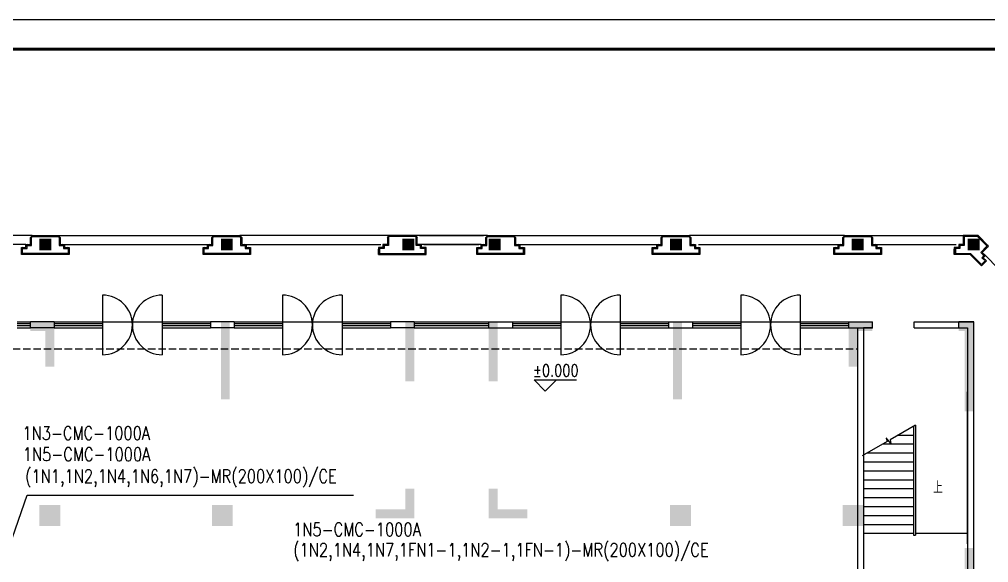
# Model space of a CAD drawing. Extents: x 2942 to 121742, y -69387 to 14613.
# Drawn here: x 61292 to 93868, y -3635 to 14613 of the extents above; entities that cross this region are included whole.
import ezdxf
from ezdxf.enums import TextEntityAlignment as Align

# ---------------------------------------------------------------- set-up
doc = ezdxf.new("R2010")
doc.units = 0
doc.header["$LTSCALE"] = 1000
doc.header["$MEASUREMENT"] = 0
doc.linetypes.add('DASH', pattern=[0.35, 0.25, -0.1])
doc.layers.get('0').update_dxf_attribs({"linetype": 'CONTINUOUS'})
for name, color, linetype in [('1', 4, 'CONTINUOUS'), ('COLUMN', 252, 'CONTINUOUS'), ('DJ', 4, 'CONTINUOUS'), ('FRAME', 7, 'CONTINUOUS'), ('KT', 7, 'CONTINUOUS'), ('STAIR', 7, 'CONTINUOUS'), ('WALL', 7, 'CONTINUOUS'), ('WINDOW', 7, 'CONTINUOUS'), ('文字', 7, 'CONTINUOUS'), ('柱', 252, 'CONTINUOUS')]:
    doc.layers.add(name, color=color, linetype=linetype)
doc.styles.add('HZ', font='SIMPLEX.shx', dxfattribs={"width": 0.75, "bigfont": 'hztxt.shx'})
doc.styles.add('HZTXT', font='txt.shx', dxfattribs={"width": 0.5, "bigfont": 'hztxt.shx'})

# ---------------------------------------------------------------- blocks, each defined once
blk = doc.blocks.new('_FZH')
blk.add_solid([(-0.5, -0.5), (0.5, -0.5), (-0.5, 0.5), (0.5, 0.5)])
blk = doc.blocks.new('M_B0OPK')
for p, q in [((-0.5, 0.5), (0.5, 0.5)), ((0.5, 0.167), (-0.5, 0.167)), ((0.5, -0.167), (-0.5, -0.167)), ((-0.5, -0.5), (0.5, -0.5))]:
    blk.add_line(p, q)

msp = doc.modelspace()

# ---------------------------------------------------------------- hatches: boundary and pattern name
at = {"layer": '柱'}
h = msp.add_hatch(color=252, dxfattribs=at)
h.paths.add_polyline_path([(74263.3, -1150.1), (74563.3, -1150.1), (74563.3, -2150.1), (73263.3, -2150.1), (73263.3, -1850.1), (74263.3, -1850.1)])
h.paths.add_polyline_path([(58763.3, 4449.9), (58263.3, 4449.9), (58263.3, 1449.9), (58563.3, 1449.9), (58563.3, 4149.9), (58763.3, 4149.9)])
h.paths.add_polyline_path([(58263.3, -3150.1), (58563.3, -3150.1), (58563.3, -4650.1), (58763.3, -4650.1), (58763.3, -4950.1), (58263.3, -4950.1)])
h.paths.add_polyline_path([(64863.3, -8150.1), (65363.3, -8150.1), (65363.3, -10140.1), (65063.3, -10140.1), (65063.3, -8450.1), (64863.3, -8450.1)])
h.paths.add_polyline_path([(60863.3, -12850.1), (61163.3, -12850.1), (61163.3, -14550.1), (61513.3, -14550.1), (61513.3, -14850.1), (60863.3, -14850.1)])
h.paths.add_polyline_path([(61363.3, -9350.1), (60863.3, -9350.1), (60863.3, -10950.1), (61163.3, -10950.1), (61163.3, -9650.1), (61363.3, -9650.1)])
h.paths.add_polyline_path([(64063.3, -14550.1), (64063.3, -14850.1), (65463.3, -14850.1), (65463.3, -14550.1), (64863.3, -14550.1), (64863.3, -13850.1), (64563.3, -13850.1), (64563.3, -14550.1)])
h.paths.add_polyline_path([(69963.3, -13750.1), (70263.3, -13750.1), (70263.3, -15350.1), (69963.3, -15350.1)])
h.paths.add_polyline_path([(61963.3, -2400.1), (62663.3, -2400.1), (62663.3, -1700.1), (61963.3, -1700.1)])
h.paths.add_polyline_path([(61963.3, -5200.1), (62663.3, -5200.1), (62663.3, -4500.1), (61963.3, -4500.1)])
h.paths.add_polyline_path([(61663.3, 4449.9), (62463.3, 4449.9), (62463.3, 3149.9), (62463.3, 2949.9), (62163.3, 2949.9), (62163.3, 4149.9), (61663.3, 4149.9)])
h.paths.add_polyline_path([(70263.3, -8150.1), (70263.3, -8450.1), (68263.3, -8450.1), (68263.3, -8150.1)])
h.paths.add_polyline_path([(67763.3, -5200.1), (68463.3, -5200.1), (68463.3, -4500.1), (67763.3, -4500.1)])
h.paths.add_polyline_path([(67763.3, -2400.1), (68463.3, -2400.1), (68463.3, -1700.1), (67763.3, -1700.1)])
h.paths.add_polyline_path([(73363.3, -6550.1), (73363.3, -6250.1), (72563.3, -6250.1), (72563.3, -8850.1), (73463.3, -8850.1), (73463.3, -8550.1), (72863.3, -8550.1), (72863.3, -6550.1)])
h.paths.add_polyline_path([(72863.3, -6550.1), (72863.3, -8550.1)], flags=16)
h.paths.add_polyline_path([(68063.3, 1849.9), (68363.3, 1849.9), (68363.3, 4449.9), (68063.3, 4449.9)])
h.paths.add_polyline_path([(89963.3, 4449.9), (89163.3, 4449.9), (89163.3, 3149.9), (89163.3, 2949.9), (89463.3, 2949.9), (89463.3, 4149.9), (89963.3, 4149.9)])
h.paths.add_polyline_path([(89663.3, -2400.1), (88963.3, -2400.1), (88963.3, -1700.1), (89663.3, -1700.1)])
h.paths.add_polyline_path([(89663.3, -5200.1), (88963.3, -5200.1), (88963.3, -4500.1), (89663.3, -4500.1)])
h.paths.add_polyline_path([(86763.3, -8150.1), (86263.3, -8150.1), (86263.3, -10140.1), (86563.3, -10140.1), (86563.3, -8450.1), (86763.3, -8450.1)])
h.paths.add_polyline_path([(81663.3, -13750.1), (81363.3, -13750.1), (81363.3, -15350.1), (81663.3, -15350.1)])
h.paths.add_polyline_path([(77363.3, -13350.1), (77063.3, -13350.1), (77063.3, -15350.1), (77363.3, -15350.1)])
h.paths.add_polyline_path([(74263.3, -13350.1), (74563.3, -13350.1), (74563.3, -15350.1), (74263.3, -15350.1)])
h.paths.add_polyline_path([(87563.3, -14550.1), (87563.3, -14850.1), (86163.3, -14850.1), (86163.3, -14550.1), (86763.3, -14550.1), (86763.3, -13850.1), (87063.3, -13850.1), (87063.3, -14550.1)])
h.paths.add_polyline_path([(81363.3, -8150.1), (81363.3, -8450.1), (83363.3, -8450.1), (83363.3, -8150.1)])
h.paths.add_polyline_path([(77363.3, -1150.1), (77063.3, -1150.1), (77063.3, -2150.1), (78363.3, -2150.1), (78363.3, -1850.1), (77363.3, -1850.1)])
h.paths.add_polyline_path([(74463.3, -6550.1), (74463.3, -6250.1), (75263.3, -6250.1), (75263.3, -8850.1), (74363.3, -8850.1), (74363.3, -8550.1), (74963.3, -8550.1), (74963.3, -6550.1)])
h.paths.add_polyline_path([(77163.3, -6550.1), (77163.3, -6250.1), (76363.3, -6250.1), (76363.3, -8850.1), (77263.3, -8850.1), (77263.3, -8550.1), (76663.3, -8550.1), (76663.3, -6550.1)])
h.paths.add_polyline_path([(78763.3, -6550.1), (78763.3, -8550.1)], flags=16)
h.paths.add_polyline_path([(78263.3, -6550.1), (78263.3, -6250.1), (79063.3, -6250.1), (79063.3, -8850.1), (78163.3, -8850.1), (78163.3, -8550.1), (78763.3, -8550.1), (78763.3, -6550.1)])
h.paths.add_polyline_path([(74263.3, 2449.9), (74563.3, 2449.9), (74563.3, 4449.9), (74263.3, 4449.9)])
h.paths.add_polyline_path([(77363.3, 2449.9), (77063.3, 2449.9), (77063.3, 4449.9), (77363.3, 4449.9)])
h.paths.add_polyline_path([(83863.3, -5200.1), (83163.3, -5200.1), (83163.3, -4500.1), (83863.3, -4500.1)])
h.paths.add_polyline_path([(83863.3, -2400.1), (83163.3, -2400.1), (83163.3, -1700.1), (83863.3, -1700.1)])
h.paths.add_polyline_path([(83563.3, 1849.9), (83263.3, 1849.9), (83263.3, 4449.9), (83563.3, 4449.9)])
h.paths.add_polyline_path([(90763.3, -12850.1), (90463.3, -12850.1), (90463.3, -14550.1), (90113.3, -14550.1), (90113.3, -14850.1), (90763.3, -14850.1)])
h.paths.add_polyline_path([(90263.3, -9350.1), (90763.3, -9350.1), (90763.3, -10950.1), (90463.3, -10950.1), (90463.3, -9650.1), (90263.3, -9650.1)])
h.paths.add_polyline_path([(92863.3, 4449.9), (93363.3, 4449.9), (93363.3, 1449.9), (93063.3, 1449.9), (93063.3, 4149.9), (92863.3, 4149.9)])
h.paths.add_polyline_path([(93363.3, -3150.1), (93063.3, -3150.1), (93063.3, -4650.1), (92863.3, -4650.1), (92863.3, -4950.1), (93363.3, -4950.1)])
edge = h.paths.add_edge_path()
edge.add_line((55797.5, 4449.9), (94394, 4449.9))
edge = h.paths.add_edge_path()
edge.add_line((93363.3, -17655), (93363.3, 8640.9))

# ---------------------------------------------------------------- linework, layer by layer
for p, q in [((74238.3, 7349.9), (74238.3, 7349.9)), ((64088.3, 5349.7), (64088.3, 3349.7)), ((66088.3, 5349.7), (66088.3, 3349.7)), ((70138.3, 5349.7), (70138.3, 3349.7)), ((72138.3, 5349.7), (72138.3, 3349.7)), ((79488.3, 5349.7), (79488.3, 3349.7)), ((81488.3, 5349.7), (81488.3, 3349.7)), ((85538.3, 5349.7), (85538.3, 3349.7)), ((87538.3, 5349.7), (87538.3, 3349.7)), ((74563.3, 4449.9), (77063.3, 4449.9)), ((77063.3, 4383.1), (74563.3, 4383.1)), ((77063.3, 4316.3), (74563.3, 4316.3)), ((74563.3, 4249.5), (77063.3, 4249.5))]:
    msp.add_line(p, q)
for centre, start, end in [((64088.3, 4349.7), 270, 90), ((66088.3, 4349.7), 90, 270), ((70138.3, 4349.7), 270, 90), ((72138.3, 4349.7), 90, 270), ((79488.3, 4349.7), 270, 90), ((81488.3, 4349.7), 90, 270), ((85538.3, 4349.7), 270, 90), ((87538.3, 4349.7), 90, 270)]:
    msp.add_arc(centre, 1000, start, end)
at = {"layer": 'DJ'}
for p, q in [((59591.8, -6988.6), (61553.6, -1374.9)), ((61553.6, -1374.9), (72523.3, -1374.9))]:
    msp.add_line(p, q, dxfattribs=at)
at = {"layer": 'FRAME', "color": 7, "linetype": 'ByBlock'}
msp.add_lwpolyline([(121742.1, -69387), (2942.1, -69387), (2942.1, 14613), (121742.1, 14613)], close=True, dxfattribs=at)
at = {"layer": 'FRAME', "color": 7, "linetype": 'ByBlock', "const_width": 100}
msp.add_lwpolyline([(120742.1, 13612.6), (5442.1, 13612.6), (5442.1, -68387.5), (120742.1, -68387.5)], close=True, dxfattribs=at)
at = {"layer": 'KT', "linetype": 'DASH'}
msp.add_line((58263.3, 3549.9), (89463.3, 3549.9), dxfattribs=at)
at = {"layer": 'STAIR'}
for p, q in [((61723.3, 7349.9), (57614.8, 7349.9)), ((62603.3, 7349.9), (67823.3, 7349.9)), ((73738.3, 7349.9), (68703.3, 7349.9)), ((77024.3, 7349.9), (74602.2, 7349.9)), ((74738.3, 7349.9), (76888.3, 7349.9)), ((77888.3, 7349.9), (82923.3, 7349.9)), ((89023.3, 7349.9), (83813.3, 7349.9)), ((89903.3, 7349.9), (93014.1, 7349.9)), ((61513.9, 7049.9), (58764.8, 7049.9)), ((62813.3, 7049.9), (67613.3, 7049.9)), ((68913.3, 7049.9), (73438.3, 7049.9)), ((76814.3, 7049.9), (74813.3, 7049.9)), ((74888.3, 7049.9), (76738.3, 7049.9)), ((78038.3, 7049.9), (82713.3, 7049.9)), ((84113.3, 7049.9), (88813.3, 7049.9)), ((90113.3, 7049.9), (92774.1, 7049.9)), ((95692.7, 4699.4), (93759.1, 6678.1)), ((64088.3, 4449.9), (66088.3, 4449.9)), ((70138.3, 4449.9), (72138.3, 4449.9)), ((79488.3, 4449.9), (81488.3, 4449.9)), ((85538.3, 4449.9), (87538.3, 4449.9)), ((93163.3, -3000.1), (93163.3, 2099.8)), ((91408.3, 984.1), (90557.7, 493.1)), ((91408.3, 984.1), (91408.3, -2710.5)), ((91348.3, 949.5), (91348.3, -2710.5)), ((90453.8, 433.1), (89620, -48.4)), ((90309, 349.5), (91348.3, 349.5)), ((90583.1, 369.1), (90428.5, 557)), ((90428.5, 557), (90453.8, 433.1)), ((90557.7, 493.1), (90583.1, 369.1)), ((90828.7, 649.5), (91348.3, 649.5)), ((89789.4, 49.5), (91348.3, 49.5)), ((89663.3, -250.5), (91348.3, -250.5)), ((89663.3, -550.5), (91348.3, -550.5)), ((89663.3, -850.5), (91348.3, -850.5)), ((89663.3, -1150.5), (91348.3, -1150.5)), ((89663.3, -1450.5), (91348.3, -1450.5)), ((89663.3, -1750.5), (91348.3, -1750.5)), ((89663.3, -1873), (89663.3, -3000.1)), ((89663.3, -2050.5), (91348.3, -2050.5)), ((89663.3, -2350.5), (91348.3, -2350.5)), ((89663.3, -2650.5), (91348.3, -2650.5)), ((91348.3, -2710.5), (91408.3, -2710.5)), ((91408.3, -2650.5), (91418.3, -2650.5)), ((91408.3, -2650.5), (93163.3, -2650.5))]:
    msp.add_line(p, q, dxfattribs=at)
at = {"layer": 'WALL'}
for p, q in [((61723.3, 7349.9), (61663.3, 7289.9)), ((61663.3, 7049.9), (61663.3, 7289.9)), ((61698.3, 7014.9), (61698.3, 7289.9)), ((61723.3, 7349.9), (62603.3, 7349.9)), ((61723.3, 7314.9), (62603.3, 7314.9)), ((62663.3, 7289.9), (62603.3, 7349.9)), ((62628.3, 7290.6), (62628.3, 7014.9)), ((62663.3, 7289.9), (62663.3, 7049.9)), ((67823.3, 7349.9), (67763.3, 7289.9)), ((67763.3, 7049.9), (67763.3, 7289.9)), ((67798.3, 7014.9), (67798.3, 7289.9)), ((67823.3, 7349.9), (68703.3, 7349.9)), ((67823.3, 7314.9), (68703.3, 7314.9)), ((68763.3, 7289.9), (68703.3, 7349.9)), ((68728.3, 7290.6), (68728.3, 7014.9)), ((68763.3, 7289.9), (68763.3, 7049.9)), ((73662.2, 7289.9), (73722.2, 7349.9)), ((73662.2, 7289.9), (73662.2, 7049.9)), ((73697.2, 7290.6), (73697.2, 7014.9)), ((74602.2, 7349.9), (73722.2, 7349.9)), ((74602.2, 7314.9), (73722.2, 7314.9)), ((74602.2, 7349.9), (74662.2, 7289.9)), ((74627.2, 7014.9), (74627.2, 7289.9)), ((74662.2, 7049.9), (74662.2, 7289.9)), ((77024.3, 7349.9), (76964.3, 7289.9)), ((76964.3, 7049.9), (76964.3, 7289.9)), ((76999.3, 7014.9), (76999.3, 7289.9)), ((77024.3, 7349.9), (77904.3, 7349.9)), ((77024.3, 7314.9), (77904.3, 7314.9)), ((77964.3, 7289.9), (77904.3, 7349.9)), ((77929.3, 7290.6), (77929.3, 7014.9)), ((77964.3, 7289.9), (77964.3, 7049.9)), ((82923.3, 7349.9), (82863.3, 7289.9)), ((82863.3, 7049.9), (82863.3, 7289.9)), ((82898.3, 7014.9), (82898.3, 7289.9)), ((82923.3, 7349.9), (83803.3, 7349.9)), ((82923.3, 7314.9), (83803.3, 7314.9)), ((83863.3, 7289.9), (83803.3, 7349.9)), ((83828.3, 7290.6), (83828.3, 7014.9)), ((83863.3, 7289.9), (83863.3, 7049.9)), ((89023.3, 7349.9), (88963.3, 7289.9)), ((88963.3, 7049.9), (88963.3, 7289.9)), ((88998.3, 7014.9), (88998.3, 7289.9)), ((89023.3, 7349.9), (89903.3, 7349.9)), ((89023.3, 7314.9), (89903.3, 7314.9)), ((89963.3, 7289.9), (89903.3, 7349.9)), ((89928.3, 7290.6), (89928.3, 7014.9)), ((89963.3, 7289.9), (89963.3, 7049.9)), ((93014.1, 7349.9), (93014.1, 7049.9)), ((93514.1, 7349.9), (93014.1, 7349.9)), ((93014.1, 7349.9), (93031.7, 7332.3)), ((93049.1, 7290.6), (93049.1, 7014.9)), ((93499.6, 7314.9), (93074.1, 7314.9)), ((93800.5, 7014), (93499.6, 7314.9)), ((93867.7, 6996.3), (93514.1, 7349.9)), ((61363.3, 6949.9), (61380.9, 6932.3)), ((61363.3, 6709.9), (61363.3, 6949.9)), ((61363.3, 6949.9), (61513.3, 6949.9)), ((61398.3, 6744.9), (61398.3, 6889.9)), ((61423.3, 6914.9), (61548.3, 6914.9)), ((61513.3, 7049.9), (61530.9, 7032.3)), ((61513.3, 6949.9), (61513.3, 7049.9)), ((61513.3, 7049.9), (61663.3, 7049.9)), ((61548.3, 6914.9), (61548.3, 6989.9)), ((61573.3, 7014.9), (61698.3, 7014.9)), ((62628.3, 7014.9), (62753.3, 7014.9)), ((62663.3, 7049.9), (62813.3, 7049.9)), ((62778.3, 6989.9), (62778.3, 6914.9)), ((62778.3, 6914.9), (62903.3, 6914.9)), ((62813.3, 7049.9), (62795.7, 7032.3)), ((62813.3, 7049.9), (62813.3, 6949.9)), ((62813.3, 6949.9), (62963.3, 6949.9)), ((62928.3, 6889.9), (62928.3, 6744.9)), ((62963.3, 6949.9), (62945.7, 6932.3)), ((62963.3, 6949.9), (62963.3, 6709.9)), ((62963.3, 6709.9), (62963.3, 6889.9)), ((67463.3, 6949.9), (67480.9, 6932.3)), ((67463.3, 6709.9), (67463.3, 6949.9)), ((67463.3, 6949.9), (67613.3, 6949.9)), ((67498.3, 6744.9), (67498.3, 6889.9)), ((67523.3, 6914.9), (67648.3, 6914.9)), ((67613.3, 7049.9), (67630.9, 7032.3)), ((67613.3, 6949.9), (67613.3, 7049.9)), ((67613.3, 7049.9), (67763.3, 7049.9)), ((67648.3, 6914.9), (67648.3, 6989.9)), ((67673.3, 7014.9), (67798.3, 7014.9)), ((68728.3, 7014.9), (68853.3, 7014.9)), ((68763.3, 7049.9), (68913.3, 7049.9)), ((68878.3, 6989.9), (68878.3, 6914.9)), ((68878.3, 6914.9), (69003.3, 6914.9)), ((68913.3, 7049.9), (68895.7, 7032.3)), ((68913.3, 7049.9), (68913.3, 6949.9)), ((68913.3, 6949.9), (69063.3, 6949.9)), ((69028.3, 6889.9), (69028.3, 6744.9)), ((69063.3, 6949.9), (69045.7, 6932.3)), ((69063.3, 6949.9), (69063.3, 6709.9)), ((69063.3, 6709.9), (69063.3, 6889.9)), ((73362.2, 6949.9), (73379.8, 6932.3)), ((73512.2, 6949.9), (73362.2, 6949.9)), ((73362.2, 6949.9), (73362.2, 6709.9)), ((73362.2, 6709.9), (73362.2, 6889.9)), ((73397.2, 6889.9), (73397.2, 6744.9)), ((73547.2, 6914.9), (73422.2, 6914.9)), ((73512.2, 7049.9), (73529.8, 7032.3)), ((73662.2, 7049.9), (73512.2, 7049.9)), ((73512.2, 7049.9), (73512.2, 6949.9)), ((73547.2, 6989.9), (73547.2, 6914.9)), ((73697.2, 7014.9), (73572.2, 7014.9)), ((74752.2, 7014.9), (74627.2, 7014.9)), ((74812.2, 7049.9), (74662.2, 7049.9)), ((74777.2, 6914.9), (74777.2, 6989.9)), ((74902.2, 6914.9), (74777.2, 6914.9)), ((74812.2, 7049.9), (74794.7, 7032.3)), ((74812.2, 6949.9), (74812.2, 7049.9)), ((74962.2, 6949.9), (74812.2, 6949.9)), ((74927.2, 6744.9), (74927.2, 6889.9)), ((74962.2, 6949.9), (74944.7, 6932.3)), ((74962.2, 6709.9), (74962.2, 6949.9)), ((76664.3, 6949.9), (76681.9, 6932.3)), ((76664.3, 6709.9), (76664.3, 6949.9)), ((76664.3, 6949.9), (76814.3, 6949.9)), ((76699.3, 6744.9), (76699.3, 6889.9)), ((76724.3, 6914.9), (76849.3, 6914.9)), ((76814.3, 7049.9), (76831.9, 7032.3)), ((76814.3, 6949.9), (76814.3, 7049.9)), ((76814.3, 7049.9), (76964.3, 7049.9)), ((76849.3, 6914.9), (76849.3, 6989.9)), ((76874.3, 7014.9), (76999.3, 7014.9)), ((77929.3, 7014.9), (78054.3, 7014.9)), ((77964.3, 7049.9), (78114.3, 7049.9)), ((78079.3, 6989.9), (78079.3, 6914.9)), ((78079.3, 6914.9), (78204.3, 6914.9)), ((78114.3, 7049.9), (78096.8, 7032.3)), ((78114.3, 7049.9), (78114.3, 6949.9)), ((78114.3, 6949.9), (78264.3, 6949.9)), ((78229.3, 6889.9), (78229.3, 6744.9)), ((78264.3, 6949.9), (78246.8, 6932.3)), ((78264.3, 6949.9), (78264.3, 6709.9)), ((78264.4, 6709.9), (78264.4, 6889.9)), ((82563.3, 6949.9), (82580.9, 6932.3)), ((82563.3, 6709.9), (82563.3, 6949.9)), ((82563.3, 6949.9), (82713.3, 6949.9)), ((82598.3, 6744.9), (82598.3, 6889.9)), ((82623.3, 6914.9), (82748.3, 6914.9)), ((82713.3, 7049.9), (82730.9, 7032.3)), ((82713.3, 6949.9), (82713.3, 7049.9)), ((82713.3, 7049.9), (82863.3, 7049.9)), ((82748.3, 6914.9), (82748.3, 6989.9)), ((82773.3, 7014.9), (82898.3, 7014.9)), ((83828.3, 7014.9), (83953.3, 7014.9)), ((83863.3, 7049.9), (84013.3, 7049.9)), ((83978.3, 6989.9), (83978.3, 6914.9)), ((83978.3, 6914.9), (84103.3, 6914.9)), ((84013.3, 7049.9), (83995.7, 7032.3)), ((84013.3, 7049.9), (84013.3, 6949.9)), ((84013.3, 6949.9), (84163.3, 6949.9)), ((84128.3, 6889.9), (84128.3, 6744.9)), ((84163.3, 6949.9), (84145.7, 6932.3)), ((84163.3, 6949.9), (84163.3, 6709.9)), ((84163.3, 6709.9), (84163.3, 6889.9)), ((88663.3, 6949.9), (88680.9, 6932.3)), ((88663.3, 6709.9), (88663.3, 6949.9)), ((88663.3, 6949.9), (88813.3, 6949.9)), ((88698.3, 6744.9), (88698.3, 6889.9)), ((88723.3, 6914.9), (88848.3, 6914.9)), ((88813.3, 7049.9), (88830.9, 7032.3)), ((88813.3, 6949.9), (88813.3, 7049.9)), ((88813.3, 7049.9), (88963.3, 7049.9)), ((88848.3, 6914.9), (88848.3, 6989.9)), ((88873.3, 7014.9), (88998.3, 7014.9)), ((89928.3, 7014.9), (90053.3, 7014.9)), ((89963.3, 7049.9), (90113.3, 7049.9)), ((90078.3, 6989.9), (90078.3, 6914.9)), ((90078.3, 6914.9), (90203.3, 6914.9)), ((90113.3, 7049.9), (90095.7, 7032.3)), ((90113.3, 7049.9), (90113.3, 6949.9)), ((90113.3, 6949.9), (90263.3, 6949.9)), ((90228.3, 6889.9), (90228.3, 6744.9)), ((90263.3, 6949.9), (90245.7, 6932.3)), ((90263.3, 6949.9), (90263.3, 6709.9)), ((90263.3, 6709.9), (90263.3, 6889.9)), ((92714.1, 6949.9), (92714.1, 6709.9)), ((92864.1, 6949.9), (92714.1, 6949.9)), ((92714.1, 6949.9), (92731.7, 6932.3)), ((92714.1, 6709.9), (92714.1, 6889.9)), ((92749.1, 6889.9), (92749.1, 6744.9)), ((92899.1, 6914.9), (92774.1, 6914.9)), ((92864.1, 7049.9), (92864.1, 6949.9)), ((93014.1, 7049.9), (92864.1, 7049.9)), ((92864.1, 7049.9), (92881.7, 7032.3)), ((92899.1, 6989.9), (92899.1, 6914.9)), ((93049.1, 7014.9), (92924.1, 7014.9)), ((93605.4, 6783.6), (93800.5, 6978.7)), ((93867.7, 6996.3), (93654.9, 6783.6)), ((93867.7, 6996.3), (93842.8, 6996.3)), ((62963.3, 6709.9), (61363.3, 6709.9)), ((62928.3, 6744.9), (61398.3, 6744.9)), ((69063.3, 6709.9), (67463.3, 6709.9)), ((69028.3, 6744.9), (67498.3, 6744.9)), ((73362.2, 6709.9), (74962.2, 6709.9)), ((73397.2, 6744.9), (74927.2, 6744.9)), ((78264.3, 6709.9), (76664.3, 6709.9)), ((78229.3, 6744.9), (76699.3, 6744.9)), ((84163.3, 6709.9), (82563.3, 6709.9)), ((84128.3, 6744.9), (82598.3, 6744.9)), ((90263.3, 6709.9), (88663.3, 6709.9)), ((90228.3, 6744.9), (88698.3, 6744.9)), ((93247.8, 6709.9), (92714.1, 6709.9)), ((92749.1, 6744.9), (93262.3, 6744.9)), ((93625.4, 6332.3), (93247.8, 6709.9)), ((93262.3, 6744.9), (93625.4, 6381.8)), ((93692.6, 6696.4), (93605.4, 6783.6)), ((93639.5, 6608), (93692.6, 6661.1)), ((93727.9, 6519.7), (93639.5, 6608)), ((93759.7, 6678.8), (93654.9, 6783.6)), ((93689, 6608), (93759.7, 6678.8)), ((93795.1, 6502), (93689, 6608)), ((93759.7, 6678.8), (93734.9, 6678.8)), ((93625.4, 6332.3), (93795.1, 6502)), ((93625.4, 6381.8), (93727.9, 6484.3)), ((93795.1, 6502), (93770.3, 6502)), ((61663.3, 4249.5), (61663.3, 4449.9)), ((62463.3, 4449.9), (61663.3, 4449.9)), ((62463.3, 4249.5), (61663.3, 4249.5)), ((62463.3, 4449.9), (62463.3, 4249.5)), ((64088.3, 4449.9), (64088.3, 4249.5)), ((64088.3, 4449.9), (64088.3, 4249.5)), ((66088.3, 4449.9), (66088.3, 4249.5)), ((66088.3, 4449.9), (66088.3, 4249.5)), ((67713.3, 4449.9), (67713.3, 4249.5)), ((68513.3, 4449.9), (67713.3, 4449.9)), ((68513.3, 4249.5), (67713.3, 4249.5)), ((68513.3, 4449.9), (68513.3, 4249.5)), ((70138.3, 4449.9), (70138.3, 4249.5)), ((70138.3, 4449.9), (70138.3, 4249.5)), ((72138.3, 4449.9), (72138.3, 4249.5)), ((72138.3, 4449.9), (72138.3, 4249.5)), ((74563.3, 4449.9), (73763.3, 4449.9)), ((73763.3, 4449.9), (73763.3, 4249.5)), ((74563.3, 4249.5), (73763.3, 4249.5)), ((74563.3, 4449.9), (74563.3, 4249.5)), ((77063.3, 4449.9), (77863.3, 4449.9)), ((77063.3, 4449.9), (77063.3, 4249.5)), ((77063.3, 4249.5), (77863.3, 4249.5)), ((77863.3, 4449.9), (77863.3, 4249.5)), ((79488.3, 4449.9), (79488.3, 4249.5)), ((79488.3, 4449.9), (79488.3, 4249.5)), ((81488.3, 4449.9), (81488.3, 4249.5)), ((81488.3, 4449.9), (81488.3, 4249.5)), ((83113.3, 4449.9), (83913.3, 4449.9)), ((83113.3, 4449.9), (83113.3, 4249.5)), ((83113.3, 4249.5), (83913.3, 4249.5)), ((83913.3, 4449.9), (83913.3, 4249.5)), ((85538.3, 4449.9), (85538.3, 4249.5)), ((85538.3, 4449.9), (85538.3, 4249.5)), ((87538.3, 4449.9), (87538.3, 4249.5)), ((87538.3, 4449.9), (87538.3, 4249.5)), ((89163.3, 4449.9), (89963.3, 4449.9)), ((89163.3, 4449.9), (89963.3, 4449.9)), ((89163.3, 4449.9), (89163.3, 4249.5)), ((89163.3, 4249.5), (89963.3, 4249.5)), ((89163.3, 4249.5), (89963.3, 4249.5)), ((89463.3, 4249.5), (89463.3, -4750.1)), ((89963.3, 4249.5), (89663.3, 4249.5)), ((89663.3, 4249.5), (89663.3, -4750.1)), ((89963.3, 4245.5), (89963.3, 4449.9)), ((89963.3, 4249.5), (89963.3, 4449.9)), ((89963.3, 4249.5), (89963.3, 4449.9)), ((91363.3, 4449.9), (93363.3, 4449.9)), ((91363.3, 4249.9), (91363.3, 4449.9)), ((91363.3, 4249.9), (93163.3, 4249.9)), ((93367.3, 4449.9), (92863.3, 4449.9)), ((92863.3, 4249.5), (92863.3, 4449.9)), ((93163.3, 4249.9), (93163.3, -4750.1)), ((93363.3, 4449.9), (93363.3, -4950.1)), ((93363.3, 549.8), (93363.3, -4950.1))]:
    msp.add_line(p, q, dxfattribs=at)
for points in [[(93074.1, 7349.9, 0.4142136), (93014.1, 7289.9)], [(92774.1, 6949.9, 0.4142136), (92714.1, 6889.9)], [(92924.1, 7049.9, 0.4142136), (92864.1, 6989.9)], [(93825.2, 7038.8, -0.4142136), (93825.2, 6953.9)], [(93717.3, 6721.2, -0.4142136), (93717.3, 6636.3)], [(93752.7, 6544.4, -0.4142136), (93752.7, 6459.5)]]:
    msp.add_lwpolyline(points, format="xyb", dxfattribs=at)
for centre, radius, start, end in [((61723.3, 7289.9), 25, 90, 180), ((62603.3, 7289.9), 25, 1.71792, 90), ((67823.3, 7289.9), 25, 90, 180), ((68703.3, 7289.9), 25, 1.71792, 90), ((73722.2, 7289.9), 25, 90, 178.28208), ((74602.2, 7289.9), 25, 0, 90), ((77024.3, 7289.9), 25, 90, 180), ((77904.3, 7289.9), 25, 1.71792, 90), ((82923.3, 7289.9), 25, 90, 180), ((83803.3, 7289.9), 25, 1.71792, 90), ((89023.3, 7289.9), 25, 90, 180), ((89903.3, 7289.9), 25, 1.71792, 90), ((93074.1, 7289.9), 25, 90, 178.28208), ((61423.3, 6889.9), 60, 90, 180), ((61423.3, 6889.9), 25, 90, 180), ((61573.3, 6989.9), 60, 90, 180), ((61573.3, 6989.9), 25, 90, 180), ((62753.3, 6989.9), 60, 0, 90), ((62753.3, 6989.9), 25, 0, 90), ((62903.3, 6889.9), 60, 0, 90), ((62903.3, 6889.9), 25, 0, 90), ((67523.3, 6889.9), 60, 90, 180), ((67523.3, 6889.9), 25, 90, 180), ((67673.3, 6989.9), 60, 90, 180), ((67673.3, 6989.9), 25, 90, 180), ((68853.3, 6989.9), 60, 0, 90), ((68853.3, 6989.9), 25, 0, 90), ((69003.3, 6889.9), 60, 0, 90), ((69003.3, 6889.9), 25, 0, 90), ((73422.2, 6889.9), 60, 90, 180), ((73422.2, 6889.9), 25, 90, 180), ((73572.2, 6989.9), 60, 90, 180), ((73572.2, 6989.9), 25, 90, 180), ((74752.2, 6989.9), 60, 360, 90), ((74752.2, 6989.9), 25, 360, 90), ((74902.2, 6889.9), 60, 360, 90), ((74902.2, 6889.9), 25, 0, 90), ((76724.3, 6889.9), 60, 90, 180), ((76724.3, 6889.9), 25, 90, 180), ((76874.3, 6989.9), 60, 90, 180), ((76874.3, 6989.9), 25, 90, 180), ((78054.3, 6989.9), 60, 0, 90), ((78054.3, 6989.9), 25, 0, 90), ((78204.3, 6889.9), 60, 0, 90), ((78204.3, 6889.9), 25, 0, 90), ((82623.3, 6889.9), 60, 90, 180), ((82623.3, 6889.9), 25, 90, 180), ((82773.3, 6989.9), 60, 90, 180), ((82773.3, 6989.9), 25, 90, 180), ((83953.3, 6989.9), 60, 0, 90), ((83953.3, 6989.9), 25, 0, 90), ((84103.3, 6889.9), 60, 0, 90), ((84103.3, 6889.9), 25, 0, 90), ((88723.3, 6889.9), 60, 90, 180), ((88723.3, 6889.9), 25, 90, 180), ((88873.3, 6989.9), 60, 90, 180), ((88873.3, 6989.9), 25, 90, 180), ((90053.3, 6989.9), 60, 0, 90), ((90053.3, 6989.9), 25, 0, 90), ((90203.3, 6889.9), 60, 0, 90), ((90203.3, 6889.9), 25, 0, 90), ((92774.1, 6889.9), 25, 90, 180), ((92924.1, 6989.9), 25, 90, 180), ((93782.8, 6996.3), 25, 315, 45), ((93674.9, 6678.8), 25, 315, 45), ((93710.3, 6502), 25, 315, 45)]:
    msp.add_arc(centre, radius, start, end, dxfattribs=at)
at = {"layer": '文字'}
for p, q in [((78966.5, 2125.4), (78591.5, 2500.4)), ((78591.5, 2500.4), (79341.5, 2500.4)), ((79341.5, 2500.4), (78966.5, 2125.4)), ((78966.5, 2500.4), (79272, 2500.4)), ((78966.5, 2500.4), (80016.5, 2500.4))]:
    msp.add_line(p, q, dxfattribs=at)

# ---------------------------------------------------------------- block references
at = {"layer": 'COLUMN', "xscale": 399.9996, "yscale": 399.9996, "zscale": 399.9996}
for p in [(62163.3, 7049.9), (68263.3, 7049.9), (74363.3, 7049.9), (77263.3, 7049.9), (83363.3, 7049.9), (89463.3, 7049.9), (93363.3, 7049.9)]:
    msp.add_blockref('_FZH', p, dxfattribs=at)
at = {"layer": 'WINDOW', "xscale": 449.99955, "yscale": 200.419117565701, "zscale": 449.99955}
msp.add_blockref('M_B0OPK', (61438.3, 4349.7), dxfattribs=at)
at = {"layer": 'WINDOW', "xscale": -1624.998375, "zscale": 1624.998375, "rotation": 180}
for p, yscale in [((63275.8, 4349.7), 200.4191175650826), ((66900.8, 4349.7), 200.4191175666178), ((69325.8, 4349.7), 200.4191175650826), ((72950.8, 4349.7), 200.4191175666178), ((78675.8, 4349.7), 200.4191175650826), ((82300.8, 4349.7), 200.4191175666178), ((84725.8, 4349.7), 200.4191175650826), ((88350.8, 4349.7), 200.4191175666178)]:
    msp.add_blockref('M_B0OPK', p, dxfattribs=dict(at, yscale=yscale))

# ---------------------------------------------------------------- texts
at = {"layer": '1', "color": 4, "style": 'HZ', "width": 0.8}
for s, p in [('1N3-CMC-1000A', (61395.2, 490.8)), ('1N5-CMC-1000A', (61406.8, -222)), ('(1N1,1N2,1N4,1N6,1N7)-MR(200X100)/CE', (61484.4, -956.3)), ('1N5-CMC-1000A', (70494.3, -2744.9)), ('(1N2,1N4,1N7,1FN1-1,1N2-1,1FN-1)-MR(200X100)/CE', (70494.3, -3434.6))]:
    msp.add_text(s, height=450, dxfattribs=at).set_placement(p)
at = {"layer": '文字', "style": 'HZTXT', "width": 0.8}
msp.add_text('%%P0.000', height=400, dxfattribs=at).set_placement((79319.6, 2818.3), align=Align.MIDDLE)
msp.add_text('上    ', height=400, dxfattribs=at).set_placement((92009.2, -1311.4))

doc.saveas('drawing.dxf')
